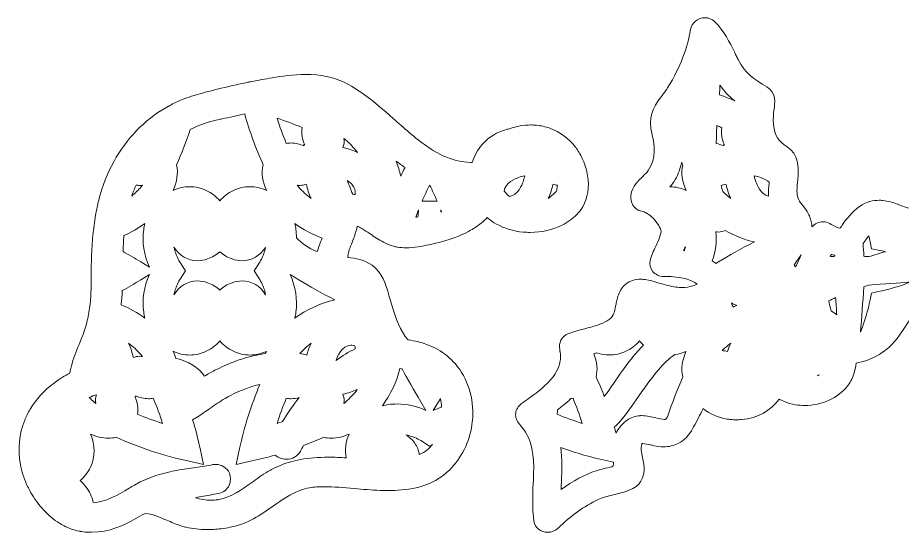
# Model space of a CAD drawing. Header units: inches. Extents: x -812 to 7891, y -3575 to 2748.
# Drawn here: x -712 to 137, y -2498 to -2004 of the extents above; entities that cross this region are included whole.
import ezdxf

# ---------------------------------------------------------------- set-up
doc = ezdxf.new("R2010")
doc.units = ezdxf.units.IN
doc.header["$MEASUREMENT"] = 0
doc.layers.add('Layer 1', color=7, linetype='Continuous')

# ---------------------------------------------------------------- blocks, each defined once
blk = doc.blocks.new('block 4')
at = {"layer": 'Layer 1', "lineweight": 0}
for points, knots in [([(273.92, -2211.89), (272.62, -2207.08), (268.7, -2203.55), (263.69, -2202.67), (263.04, -2202.55), (262.29, -2202.38), (261.51, -2202.2), (260.97, -2202.07), (260.43, -2201.94), (259.89, -2201.83), (257.18, -2201.24), (254.6, -2200.59), (252.22, -2199.88), (247.54, -2198.5), (242.9, -2196.88), (238.03, -2194.92), (235.42, -2193.87), (232.87, -2192.81), (230.45, -2191.76), (228.84, -2191.07), (227.23, -2190.37), (225.62, -2189.67), (221.73, -2187.97), (217.7, -2186.22), (213.64, -2184.54), (210.35, -2183.18), (206.86, -2181.83), (203.26, -2180.54), (203.26, -2180.54), (202.03, -2180.09), (202.03, -2180.09), (200.77, -2179.63), (199.46, -2179.15), (198.06, -2178.7), (193.44, -2177.21), (189.12, -2176.48), (184.86, -2176.48), (183.3, -2176.48), (181.73, -2176.58), (180.18, -2176.78), (173.6, -2177.62), (168.18, -2180.11), (162.93, -2182.52), (161.05, -2183.38), (159.1, -2184.28), (157.1, -2185.1), (155.16, -2185.89), (153.47, -2186.5), (151.78, -2187.01), (150.41, -2187.43), (149.05, -2187.64), (147.62, -2187.64), (147.15, -2187.64), (146.67, -2187.61), (146.18, -2187.57), (142.57, -2187.25), (138.64, -2185.77), (134.48, -2184.19), (133.6, -2183.86), (132.72, -2183.52), (131.83, -2183.2), (127.97, -2181.78), (123.34, -2180.25), (118.25, -2179.73), (117.05, -2179.6), (115.83, -2179.54), (114.65, -2179.54), (111.6, -2179.54), (108.57, -2179.96), (105.6, -2180.79), (105.23, -2180.87), (104.86, -2180.96), (104.48, -2181.08), (95.77, -2183.85), (89.58, -2190.37), (84.47, -2196.26), (82.71, -2198.28), (81.24, -2200.41), (79.92, -2202.41), (79.92, -2202.41), (79.16, -2203.57), (79.16, -2203.57), (78.68, -2204.29), (78.2, -2205.02), (77.72, -2205.73), (77.46, -2206.12), (77.25, -2206.35), (77.1, -2206.49), (75.24, -2206.38), (71.34, -2204.2), (68.73, -2202.74), (68.73, -2202.74), (67.22, -2201.89), (67.22, -2201.89), (65.29, -2200.83), (63.07, -2200.27), (60.8, -2200.27), (56.79, -2200.27), (52.83, -2202.04), (50.14, -2205.07), (50.01, -2201.56), (49.22, -2198.11), (47.78, -2194.75), (47.78, -2194.75), (47.66, -2194.43), (47.66, -2194.43), (47.45, -2193.92), (47.14, -2193.14), (46.68, -2192.27), (45.23, -2189.56), (43.47, -2187.27), (41.63, -2184.96), (40.46, -2183.49), (39.42, -2182.17), (38.62, -2180.91), (38.51, -2180.75), (38.4, -2180.58), (38.28, -2180.41), (35.24, -2175.27), (35.53, -2170.57), (36.35, -2162.12), (36.58, -2159.77), (36.81, -2157.34), (36.95, -2154.71), (36.95, -2154.55), (36.96, -2154.37), (36.96, -2154.11), (37.16, -2149.37), (37.77, -2134.92), (26.25, -2128.08), (18.03, -2123.23), (14.15, -2116.99), (13.27, -2107.21), (13.06, -2104.86), (13.01, -2102.27), (13.12, -2099.5), (13.2, -2097.67), (13.33, -2095.75), (13.53, -2093.77), (13.57, -2093.36), (13.69, -2092.63), (13.8, -2091.93), (14.57, -2087.29), (16.36, -2076.44), (6.9, -2070.74), (-5.79, -2063.08), (-13.95, -2057.54), (-20.32, -2045.15), (-20.96, -2043.91), (-21.57, -2042.68), (-22.18, -2041.45), (-22.79, -2040.21), (-23.39, -2038.97), (-23.99, -2037.73), (-28.91, -2027.62), (-33.99, -2017.15), (-43.25, -2007.99), (-45.72, -2005.55), (-49.02, -2004.21), (-52.53, -2004.21), (-59.32, -2004.21), (-65.27, -2009.12), (-66.4, -2015.71), (-67.85, -2024.5), (-70.26, -2033.19), (-73.76, -2042.27), (-77.43, -2051.78), (-82.12, -2061.19), (-88.1, -2071.06), (-88.19, -2071.21), (-88.41, -2071.59), (-88.41, -2071.59), (-89.51, -2073.39), (-91.02, -2075.41), (-92.6, -2077.48), (-92.6, -2077.48), (-93.08, -2078.11), (-93.08, -2078.11), (-99.02, -2085.9), (-107.17, -2096.58), (-104.37, -2110.26), (-100.63, -2128.48), (-99.05, -2138.57), (-107.07, -2151.11), (-108.3, -2153.04), (-110.16, -2154.73), (-112.3, -2156.69), (-116.48, -2160.51), (-122.21, -2165.73), (-123.64, -2174.63), (-124, -2176.81), (-123.79, -2178.96), (-123.04, -2180.97), (-121.89, -2185.56), (-118.15, -2189.09), (-113.03, -2190.13), (-111.77, -2190.38), (-110.36, -2190.93), (-108.85, -2191.75), (-107.13, -2192.68), (-105.43, -2193.89), (-103.79, -2195.36), (-101.62, -2197.29), (-99.62, -2199.61), (-97.99, -2202.06), (-96.52, -2204.27), (-95.44, -2206.43), (-94.86, -2208.32), (-93.97, -2211.24), (-97.55, -2218.87), (-99.48, -2222.96), (-99.48, -2222.96), (-99.82, -2223.69), (-99.82, -2223.69), (-101.95, -2228.23), (-104.16, -2232.93), (-105.22, -2237.51), (-106.04, -2241.06), (-105.2, -2244.76), (-102.9, -2247.65), (-100.39, -2250.82), (-96.26, -2252.78), (-92.15, -2252.78), (-92.15, -2252.78), (-91.98, -2252.78), (-91.98, -2252.78), (-91.44, -2252.77), (-90.89, -2252.77), (-90.33, -2252.77), (-83.21, -2252.77), (-76.9, -2253.46), (-71.58, -2254.83), (-69.1, -2255.48), (-66.77, -2256.31), (-64.67, -2257.3), (-62.96, -2258.1), (-61.46, -2259), (-60.15, -2259.99), (-61.44, -2260.66), (-62.79, -2261.23), (-64.23, -2261.72), (-67.37, -2262.77), (-70.72, -2263.28), (-74.45, -2263.28), (-76.39, -2263.28), (-78.47, -2263.14), (-80.64, -2262.86), (-85.41, -2262.23), (-90.71, -2260.99), (-97.82, -2258.81), (-99.16, -2258.4), (-100.49, -2257.98), (-101.84, -2257.55), (-106.47, -2256.07), (-110.53, -2255.35), (-114.25, -2255.35), (-114.85, -2255.35), (-115.45, -2255.37), (-116.05, -2255.41), (-121.6, -2255.77), (-126.29, -2257.77), (-130, -2261.36), (-131.33, -2262.65), (-132.5, -2264.18), (-133.57, -2266.03), (-135.74, -2269.78), (-136.81, -2273.91), (-137.5, -2277.1), (-137.8, -2278.51), (-138.07, -2279.93), (-138.33, -2281.34), (-138.83, -2283.96), (-139.34, -2286.68), (-139.93, -2288.11), (-141.77, -2292.56), (-145.91, -2295.8), (-153.35, -2298.62), (-157.17, -2300.07), (-161.39, -2301.23), (-165.01, -2302.17), (-165.01, -2302.17), (-167.8, -2302.89), (-167.8, -2302.89), (-171.93, -2303.96), (-176.21, -2305.06), (-180.16, -2306.38), (-181.67, -2306.88), (-182.97, -2307.35), (-184.13, -2307.82), (-190.06, -2310.2), (-193.45, -2316.64), (-192.02, -2322.8), (-191.94, -2323.12), (-191.88, -2323.59), (-191.8, -2324.13), (-191.75, -2324.46), (-191.7, -2324.79), (-191.65, -2325.12), (-190.56, -2331.96), (-191.75, -2338.27), (-195.29, -2344.42), (-196.57, -2346.66), (-198.18, -2348.9), (-200.19, -2351.28), (-203.47, -2355.15), (-207.65, -2359.11), (-212.97, -2363.37), (-215.28, -2365.22), (-217.8, -2367.13), (-220.88, -2369.37), (-223.3, -2371.13), (-225.73, -2372.85), (-228.1, -2374.53), (-228.1, -2374.53), (-228.93, -2375.12), (-228.93, -2375.12), (-231.91, -2377.24), (-233.84, -2380.5), (-234.23, -2384.08), (-234.62, -2387.76), (-233.37, -2391.49), (-230.77, -2394.33), (-230.47, -2394.66), (-230.19, -2394.99), (-229.91, -2395.32), (-229.91, -2395.32), (-229.54, -2395.75), (-229.54, -2395.75), (-227.73, -2397.86), (-226.11, -2400.07), (-224.74, -2402.31), (-216.59, -2415.66), (-216.54, -2430.44), (-217.31, -2448.37), (-217.31, -2448.37), (-217.46, -2451.76), (-217.46, -2451.76), (-217.98, -2463.37), (-218.52, -2475.37), (-216.7, -2487.71), (-215.76, -2494.02), (-210.36, -2498.42), (-203.55, -2498.42), (-199.88, -2498.42), (-196.37, -2497.06), (-193.91, -2494.68), (-181.19, -2482.33), (-168.88, -2473.54), (-155.17, -2467.01), (-150.77, -2464.92), (-145.79, -2463.72), (-140.53, -2462.45), (-135.69, -2461.29), (-130.69, -2460.09), (-125.66, -2458.09), (-124.59, -2457.67), (-123.27, -2457.15), (-121.91, -2456.49), (-112.54, -2451.95), (-109.75, -2441.17), (-111.12, -2433.11), (-111.5, -2430.83), (-111.96, -2428.78), (-112.4, -2426.79), (-113.68, -2421.04), (-114.3, -2417.85), (-113.12, -2413.84), (-113.04, -2413.57), (-112.96, -2413.38), (-112.9, -2413.24), (-112.73, -2413.21), (-112.47, -2413.19), (-112.12, -2413.19), (-110.06, -2413.19), (-107.24, -2413.89), (-104.76, -2414.51), (-103.69, -2414.77), (-102.67, -2415.02), (-101.73, -2415.23), (-98.3, -2415.96), (-95.18, -2416.32), (-92.17, -2416.32), (-87.09, -2416.32), (-82.42, -2415.25), (-78.29, -2413.13), (-72.5, -2410.17), (-67.84, -2405.31), (-64.04, -2398.28), (-64.04, -2398.28), (-63.49, -2397.26), (-63.49, -2397.26), (-61.94, -2394.4), (-60.35, -2391.44), (-58.73, -2388.35), (-57.35, -2385.72), (-55.85, -2382.78), (-54.37, -2379.64), (-48.03, -2384.83), (-40.15, -2388.27), (-31.13, -2389.69), (-30.09, -2389.85), (-28.98, -2389.98), (-27.63, -2390.11), (-25.93, -2390.26), (-24.2, -2390.34), (-22.47, -2390.34), (-20.8, -2390.34), (-19.11, -2390.27), (-17.43, -2390.12), (-2.03, -2388.8), (11.07, -2381.51), (18.7, -2370.49), (20.1, -2371.26), (21.63, -2371.99), (23.4, -2372.72), (26.9, -2374.18), (30.57, -2375.23), (34.32, -2375.85), (37.23, -2376.33), (40.23, -2376.57), (43.25, -2376.57), (59.77, -2376.57), (75.49, -2369.36), (84.35, -2357.75), (84.51, -2357.55), (84.68, -2357.34), (84.84, -2357.12), (87.5, -2353.49), (89.52, -2349.4), (90.85, -2344.97), (91.74, -2342.03), (92.32, -2338.98), (92.58, -2335.83), (96.11, -2335.35), (99.8, -2334.4), (103.6, -2332.99), (108.77, -2331.08), (113.88, -2328.4), (118.38, -2325.26), (118.38, -2325.26), (118.83, -2324.95), (118.83, -2324.95), (119.47, -2324.51), (120.1, -2324.07), (120.66, -2323.64), (129.64, -2316.69), (135.24, -2307.83), (140.19, -2300.01), (146.48, -2290.05), (150.8, -2287.33), (160.27, -2287.33), (162.18, -2287.33), (164.28, -2287.45), (166.66, -2287.7), (168.6, -2287.9), (171.36, -2288.59), (174.29, -2289.31), (179.6, -2290.62), (185.62, -2292.1), (191.7, -2292.1), (204.82, -2292.1), (211.31, -2285.04), (214.43, -2279.12), (216.19, -2275.81), (217.61, -2272.76), (218.99, -2269.82), (222.87, -2261.52), (225.68, -2255.52), (233.04, -2249.59), (233.52, -2249.21), (234.01, -2248.85), (234.5, -2248.49), (234.5, -2248.49), (235.22, -2247.96), (235.22, -2247.96), (237.3, -2246.41), (239.45, -2244.94), (241.62, -2243.57), (244.13, -2241.99), (246.66, -2240.48), (249.35, -2238.88), (253.18, -2236.6), (257.14, -2234.24), (261.02, -2231.65), (264.24, -2229.49), (266.87, -2227.54), (269.27, -2225.54), (269.42, -2225.43), (269.57, -2225.31), (269.69, -2225.2), (273.56, -2221.93), (275.22, -2216.71), (273.92, -2211.89)], [0, 0, 0, 0, 1, 1, 1, 2, 2, 2, 3, 3, 3, 4, 4, 4, 5, 5, 5, 6, 6, 6, 7, 7, 7, 8, 8, 8, 9, 9, 9, 10, 10, 10, 11, 11, 11, 12, 12, 12, 13, 13, 13, 14, 14, 14, 15, 15, 15, 16, 16, 16, 17, 17, 17, 18, 18, 18, 19, 19, 19, 20, 20, 20, 21, 21, 21, 22, 22, 22, 23, 23, 23, 24, 24, 24, 25, 25, 25, 26, 26, 26, 27, 27, 27, 28, 28, 28, 29, 29, 29, 30, 30, 30, 31, 31, 31, 32, 32, 32, 33, 33, 33, 34, 34, 34, 35, 35, 35, 36, 36, 36, 37, 37, 37, 38, 38, 38, 39, 39, 39, 40, 40, 40, 41, 41, 41, 42, 42, 42, 43, 43, 43, 44, 44, 44, 45, 45, 45, 46, 46, 46, 47, 47, 47, 48, 48, 48, 49, 49, 49, 50, 50, 50, 51, 51, 51, 52, 52, 52, 53, 53, 53, 54, 54, 54, 55, 55, 55, 56, 56, 56, 57, 57, 57, 58, 58, 58, 59, 59, 59, 60, 60, 60, 61, 61, 61, 62, 62, 62, 63, 63, 63, 64, 64, 64, 65, 65, 65, 66, 66, 66, 67, 67, 67, 68, 68, 68, 69, 69, 69, 70, 70, 70, 71, 71, 71, 72, 72, 72, 73, 73, 73, 74, 74, 74, 75, 75, 75, 76, 76, 76, 77, 77, 77, 78, 78, 78, 79, 79, 79, 80, 80, 80, 81, 81, 81, 82, 82, 82, 83, 83, 83, 84, 84, 84, 85, 85, 85, 86, 86, 86, 87, 87, 87, 88, 88, 88, 89, 89, 89, 90, 90, 90, 91, 91, 91, 92, 92, 92, 93, 93, 93, 94, 94, 94, 95, 95, 95, 96, 96, 96, 97, 97, 97, 98, 98, 98, 99, 99, 99, 100, 100, 100, 101, 101, 101, 102, 102, 102, 103, 103, 103, 104, 104, 104, 105, 105, 105, 106, 106, 106, 107, 107, 107, 108, 108, 108, 109, 109, 109, 110, 110, 110, 111, 111, 111, 112, 112, 112, 113, 113, 113, 114, 114, 114, 115, 115, 115, 116, 116, 116, 117, 117, 117, 118, 118, 118, 119, 119, 119, 120, 120, 120, 121, 121, 121, 122, 122, 122, 123, 123, 123, 124, 124, 124, 125, 125, 125, 126, 126, 126, 127, 127, 127, 128, 128, 128, 129, 129, 129, 130, 130, 130, 131, 131, 131, 132, 132, 132, 133, 133, 133, 134, 134, 134, 135, 135, 135, 136, 136, 136, 137, 137, 137, 138, 138, 138, 139, 139, 139, 140, 140, 140, 141, 141, 141, 142, 142, 142, 143, 143, 143, 144, 144, 144, 145, 145, 145, 146, 146, 146, 147, 147, 147, 148, 148, 148, 149, 149, 149, 150, 150, 150, 151, 151, 151, 152, 152, 152, 153, 153, 153, 154, 154, 154, 155, 155, 155, 156, 156, 156, 157, 157, 157, 158, 158, 158, 159, 159, 159, 160, 160, 160, 161, 161, 161, 162, 162, 162, 163, 163, 163, 164, 164, 164, 164]), ([(-38.6, -2078.19), (-38.39, -2075.23), (-38.22, -2072.15), (-38.16, -2068.99), (-34.41, -2074.57), (-29.82, -2079.79), (-23.79, -2084.02), (-28.67, -2081.98), (-33.61, -2080.03), (-38.6, -2078.19)], [0, 0, 0, 0, 1, 1, 1, 2, 2, 2, 3, 3, 3, 3]), ([(-33.93, -2126.39), (-33.93, -2126.39), (-34.9, -2126.37), (-34.9, -2126.37), (-34.9, -2126.37), (-34.89, -2127.38), (-34.89, -2127.38), (-36.99, -2126.33), (-39.27, -2125.55), (-41.65, -2125.08), (-41.66, -2119.7), (-41.48, -2114), (-41.12, -2107.77), (-39.52, -2108.4), (-37.93, -2109.05), (-36.35, -2109.7), (-37.29, -2115.31), (-36.49, -2121.22), (-33.93, -2126.39)], [0, 0, 0, 0, 1, 1, 1, 2, 2, 2, 3, 3, 3, 4, 4, 4, 5, 5, 5, 6, 6, 6, 6]), ([(-81.04, -2159.72), (-78.18, -2154.35), (-76.12, -2148.78), (-74.86, -2143.04), (-74.5, -2143.85), (-74.14, -2144.66), (-73.78, -2145.46), (-75.78, -2153.5), (-74.15, -2162.14), (-70.71, -2170.07), (-75.63, -2167.87), (-80.87, -2166.63), (-86.16, -2166.57), (-84.1, -2164.33), (-82.3, -2162.08), (-81.04, -2159.72)], [0, 0, 0, 0, 1, 1, 1, 2, 2, 2, 3, 3, 3, 4, 4, 4, 5, 5, 5, 5]), ([(8.38, -2175.63), (1, -2173.97), (-2.88, -2164.11), (-3.64, -2161.99), (-4.31, -2160.1), (-4.8, -2158.11), (-5.16, -2156.11), (-3.17, -2156.47), (-1.18, -2156.96), (0.71, -2157.63), (3.96, -2158.79), (6.91, -2160.41), (9.23, -2162.28), (9.19, -2162.54), (9.16, -2162.8), (9.13, -2163.07), (8.64, -2166.85), (8.1, -2171.12), (8.38, -2175.63)], [0, 0, 0, 0, 1, 1, 1, 2, 2, 2, 3, 3, 3, 4, 4, 4, 5, 5, 5, 6, 6, 6, 6]), ([(-32.38, -2163.98), (-31.37, -2168.62), (-29.91, -2173.31), (-27.79, -2177.85), (-30.4, -2175.86), (-32.93, -2173.65), (-35.38, -2171.24), (-36.01, -2169.27), (-36.58, -2167.27), (-37.1, -2165.24), (-35.45, -2165.1), (-33.85, -2164.67), (-32.38, -2163.98)], [0, 0, 0, 0, 1, 1, 1, 2, 2, 2, 3, 3, 3, 4, 4, 4, 4]), ([(-42.09, -2209.85), (-41.33, -2209.98), (-40.54, -2210.05), (-39.74, -2210.05), (-37.48, -2210.05), (-35.24, -2209.49), (-33.25, -2208.5), (-23.98, -2213.78), (-14.32, -2217.54), (-5, -2219.52), (-17.96, -2225.92), (-29.71, -2232.78), (-39.6, -2238.79), (-39.6, -2238.79), (-42.07, -2240.29), (-42.07, -2240.29), (-43.16, -2239.43), (-44.31, -2238.6), (-45.52, -2237.8), (-42.27, -2228.48), (-41.14, -2219.25), (-42.09, -2209.85)], [0, 0, 0, 0, 1, 1, 1, 2, 2, 2, 3, 3, 3, 4, 4, 4, 5, 5, 5, 6, 6, 6, 7, 7, 7, 7]), ([(99.23, -2221.21), (100.42, -2219.64), (101.54, -2218.05), (102.63, -2216.5), (103.34, -2215.5), (104.02, -2214.52), (104.71, -2213.58), (105.19, -2215.59), (105.63, -2217.57), (106.02, -2219.54), (106.02, -2219.54), (107.33, -2226.06), (107.33, -2226.06), (107.33, -2226.06), (113.86, -2227.37), (113.86, -2227.37), (116.16, -2227.83), (118.46, -2228.35), (120.78, -2228.92), (115.21, -2230.51), (109.94, -2232.09), (104.86, -2233.7), (103.77, -2233.63), (100.55, -2233.41), (100.04, -2233.38), (99.78, -2229.27), (99.5, -2225.18), (99.23, -2221.21)], [0, 0, 0, 0, 1, 1, 1, 2, 2, 2, 3, 3, 3, 4, 4, 4, 5, 5, 5, 6, 6, 6, 7, 7, 7, 8, 8, 8, 9, 9, 9, 9]), ([(215.56, -2230.49), (212.84, -2232.55), (210.41, -2234.59), (208.2, -2236.66), (198.56, -2230.87), (188.19, -2224.96), (177.2, -2219.51), (185.91, -2217.66), (194.93, -2214.24), (203.72, -2209.43), (205.08, -2210.13), (206.45, -2210.85), (207.79, -2211.55), (209.81, -2212.61), (211.86, -2213.69), (213.92, -2214.73), (213.81, -2219.98), (214.36, -2225.24), (215.56, -2230.49)], [0, 0, 0, 0, 1, 1, 1, 2, 2, 2, 3, 3, 3, 4, 4, 4, 5, 5, 5, 6, 6, 6, 6]), ([(-71.37, -2224.32), (-71.65, -2225.66), (-71.98, -2226.9), (-72.3, -2228), (-72.57, -2227.96), (-72.84, -2227.91), (-73.1, -2227.87), (-72.75, -2227.1), (-72.42, -2226.31), (-72.11, -2225.5), (-71.85, -2225.11), (-71.6, -2224.72), (-71.37, -2224.32)], [0, 0, 0, 0, 1, 1, 1, 2, 2, 2, 3, 3, 3, 4, 4, 4, 4]), ([(36, -2240.58), (35.48, -2241.54), (34.91, -2242.53), (34.29, -2243.52), (33.86, -2242.96), (33.42, -2242.41), (32.97, -2241.86), (34.32, -2239.76), (35.89, -2237.56), (37.51, -2235.29), (38.29, -2234.19), (39.09, -2233.07), (39.89, -2231.93), (38.72, -2234.95), (37.44, -2237.87), (36, -2240.58)], [0, 0, 0, 0, 1, 1, 1, 2, 2, 2, 3, 3, 3, 4, 4, 4, 5, 5, 5, 5]), ([(67.81, -2233.62), (68.05, -2232.91), (68.29, -2232.21), (68.52, -2231.51), (69.71, -2231.86), (70.92, -2232.18), (72.15, -2232.42), (72.13, -2232.73), (72.11, -2233.04), (72.09, -2233.34), (70.67, -2233.43), (69.25, -2233.52), (67.81, -2233.62)], [0, 0, 0, 0, 1, 1, 1, 2, 2, 2, 3, 3, 3, 4, 4, 4, 4]), ([(153.14, -2247.2), (156.33, -2246.41), (159.66, -2245.59), (163.17, -2244.74), (164.9, -2245.58), (166.65, -2246.45), (168.4, -2247.34), (163.15, -2250.02), (158.07, -2252.44), (153.14, -2254.6), (153.14, -2254.6), (153.14, -2247.2), (153.14, -2247.2)], [0, 0, 0, 0, 1, 1, 1, 2, 2, 2, 3, 3, 3, 4, 4, 4, 4]), ([(99.95, -2262.65), (101.3, -2262.2), (105.05, -2260.95), (105.05, -2260.95), (119.87, -2260), (132.78, -2259.05), (144.92, -2258.02), (134.2, -2262.24), (124.02, -2265.26), (113.86, -2267.3), (113.86, -2267.3), (107.33, -2268.61), (107.33, -2268.61), (107.33, -2268.61), (106.02, -2275.13), (106.02, -2275.13), (104, -2285.22), (100.95, -2295.4), (96.76, -2306.09), (97.95, -2292.19), (99, -2277.86), (99.95, -2262.65)], [0, 0, 0, 0, 1, 1, 1, 2, 2, 2, 3, 3, 3, 4, 4, 4, 5, 5, 5, 6, 6, 6, 7, 7, 7, 7]), ([(66.33, -2276.25), (68.37, -2275.15), (70.54, -2274.06), (72.86, -2272.98), (73.24, -2278.67), (73.63, -2284.22), (74.04, -2289.63), (72.34, -2288.18), (70.53, -2286.84), (68.62, -2285.63), (67.69, -2282.26), (66.95, -2279.2), (66.33, -2276.25)], [0, 0, 0, 0, 1, 1, 1, 2, 2, 2, 3, 3, 3, 4, 4, 4, 4]), ([(-21.85, -2280.52), (-23.06, -2281.03), (-24.24, -2281.56), (-25.37, -2282.09), (-26.03, -2280.93), (-26.59, -2279.61), (-27.03, -2278.19), (-25.42, -2279.19), (-23.69, -2279.98), (-21.85, -2280.52)], [0, 0, 0, 0, 1, 1, 1, 2, 2, 2, 3, 3, 3, 3]), ([(-159.17, -2326.93), (-159.07, -2326.9), (-158.96, -2326.88), (-158.86, -2326.85), (-158.02, -2326.64), (-157.14, -2326.43), (-156.24, -2326.19), (-152.3, -2327.49), (-148.29, -2328.14), (-144.26, -2328.14), (-138.81, -2328.14), (-133.48, -2326.94), (-128.42, -2324.56), (-123.47, -2322.23), (-119.04, -2318.83), (-115.43, -2314.69), (-114.2, -2316.09), (-112.88, -2317.4), (-111.48, -2318.62), (-115.33, -2322.37), (-119.15, -2326.62), (-123.2, -2331.67), (-129.06, -2338.97), (-134.36, -2346.74), (-139.48, -2354.24), (-142.75, -2359.03), (-145.92, -2363.67), (-149.16, -2368.12), (-151.6, -2361.75), (-154.22, -2355.43), (-157.03, -2349.19), (-155.38, -2342.51), (-156.12, -2334.91), (-159.17, -2326.93)], [0, 0, 0, 0, 1, 1, 1, 2, 2, 2, 3, 3, 3, 4, 4, 4, 5, 5, 5, 6, 6, 6, 7, 7, 7, 8, 8, 8, 9, 9, 9, 10, 10, 10, 11, 11, 11, 11]), ([(-30.89, -2324.91), (-32.52, -2324.33), (-34.21, -2323.98), (-35.93, -2323.87), (-33.35, -2321.31), (-30.63, -2318.94), (-27.78, -2316.8), (-29.06, -2319.52), (-30.08, -2322.24), (-30.89, -2324.91)], [0, 0, 0, 0, 1, 1, 1, 2, 2, 2, 3, 3, 3, 3]), ([(-88.06, -2386.53), (-88.23, -2386.85), (-88.4, -2387.17), (-88.56, -2387.48), (-89.83, -2389.98), (-90.46, -2389.98), (-91.72, -2389.98), (-93.78, -2389.98), (-96.66, -2389.27), (-99.7, -2388.51), (-103.71, -2387.51), (-108.25, -2386.38), (-113.02, -2386.38), (-114.29, -2386.38), (-115.55, -2386.46), (-116.75, -2386.62), (-121.18, -2387.22), (-125.14, -2388.94), (-128.52, -2391.7), (-132.48, -2394.92), (-135.67, -2398.9), (-137.87, -2403.19), (-138.41, -2401.13), (-138.97, -2399.08), (-139.56, -2397.03), (-138, -2396.21), (-136.62, -2395.11), (-135.48, -2393.75), (-128.5, -2385.43), (-122.32, -2376.57), (-116.34, -2368), (-113.41, -2363.8), (-110.37, -2359.45), (-107.33, -2355.29), (-101.39, -2347.17), (-96.5, -2341.25), (-91.46, -2336.09), (-88.32, -2332.86), (-84.99, -2330.11), (-81.34, -2327.72), (-77.73, -2327.22), (-74.18, -2326.2), (-70.76, -2324.7), (-74.16, -2332.6), (-75.77, -2341.21), (-73.78, -2349.2), (-79.21, -2361.29), (-84.01, -2373.82), (-88.06, -2386.53)], [0, 0, 0, 0, 1, 1, 1, 2, 2, 2, 3, 3, 3, 4, 4, 4, 5, 5, 5, 6, 6, 6, 7, 7, 7, 8, 8, 8, 9, 9, 9, 10, 10, 10, 11, 11, 11, 12, 12, 12, 13, 13, 13, 14, 14, 14, 15, 15, 15, 16, 16, 16, 16]), ([(57.37, -2347.23), (56.8, -2347.54), (56.21, -2347.81), (55.62, -2348.06), (55.67, -2347.89), (55.73, -2347.72), (55.79, -2347.55), (56.32, -2347.47), (56.85, -2347.36), (57.37, -2347.23)], [0, 0, 0, 0, 1, 1, 1, 2, 2, 2, 3, 3, 3, 3]), ([(-194.11, -2380.78), (-193.01, -2379.9), (-191.89, -2379.03), (-190.79, -2378.17), (-186.26, -2374.63), (-183.6, -2372.53), (-181.83, -2370.58), (-181.65, -2370.38), (-181.47, -2370.18), (-181.29, -2369.98), (-180.6, -2369.92), (-179.91, -2369.83), (-179.23, -2369.72), (-175.94, -2377.63), (-172.97, -2385.7), (-170.33, -2393.87), (-178.5, -2391.23), (-186.57, -2388.25), (-194.48, -2384.96), (-194.25, -2383.59), (-194.13, -2382.19), (-194.11, -2380.78)], [0, 0, 0, 0, 1, 1, 1, 2, 2, 2, 3, 3, 3, 4, 4, 4, 5, 5, 5, 6, 6, 6, 7, 7, 7, 7]), ([(-146.2, -2429.89), (-146.2, -2429.89), (-140.42, -2431.14), (-140.42, -2431.14), (-140.38, -2432.61), (-140.45, -2433.87), (-140.74, -2434.56), (-140.88, -2434.9), (-142.28, -2435.81), (-145.72, -2436.43), (-149.33, -2437.09), (-152.97, -2438.02), (-156.85, -2439.29), (-168.01, -2442.92), (-179.19, -2448.88), (-190.7, -2457.34), (-190.62, -2455.15), (-190.51, -2452.96), (-190.41, -2450.79), (-190.41, -2450.79), (-190.34, -2449.27), (-190.34, -2449.27), (-189.88, -2439.56), (-189.35, -2428.37), (-191.06, -2416.9), (-176.35, -2422.26), (-161.33, -2426.61), (-146.2, -2429.89)], [0, 0, 0, 0, 1, 1, 1, 2, 2, 2, 3, 3, 3, 4, 4, 4, 5, 5, 5, 6, 6, 6, 7, 7, 7, 8, 8, 8, 9, 9, 9, 9])]:
    blk.add_open_spline(points, degree=3, knots=knots, dxfattribs=at)
blk = doc.blocks.new('block 5')
at = {"layer": 'Layer 1', "lineweight": 0}
for points, knots in [([(-165.16, -2155.98), (-165.98, -2150.88), (-167.51, -2145.77), (-169.73, -2140.79), (-171.47, -2136.86), (-173.56, -2133.18), (-175.94, -2129.86), (-176.21, -2129.48), (-176.5, -2129.12), (-176.78, -2128.77), (-176.78, -2128.77), (-176.95, -2128.56), (-176.95, -2128.56), (-183.4, -2120.07), (-191.93, -2113.77), (-201.61, -2110.33), (-205.72, -2108.87), (-210.02, -2107.92), (-214.41, -2107.5), (-216.14, -2107.33), (-217.91, -2107.25), (-219.66, -2107.25), (-226.58, -2107.25), (-233.46, -2108.51), (-240.11, -2111), (-240.96, -2111.07), (-241.79, -2111.21), (-242.59, -2111.42), (-251.97, -2113.76), (-260.23, -2118.8), (-266.46, -2126.01), (-270.68, -2130.88), (-273.91, -2136.75), (-275.93, -2143.18), (-276.11, -2143.19), (-276.29, -2143.19), (-276.47, -2143.19), (-276.9, -2143.19), (-277.33, -2143.18), (-277.76, -2143.17), (-285.59, -2143), (-293.25, -2141.29), (-301.2, -2137.94), (-306.55, -2135.69), (-311.9, -2132.77), (-317.55, -2129.01), (-328.75, -2121.55), (-339.71, -2111.78), (-350.3, -2102.34), (-350.3, -2102.34), (-351.91, -2100.9), (-351.91, -2100.9), (-361, -2092.8), (-369.94, -2084.97), (-379.34, -2078.18), (-386.27, -2073.19), (-392.7, -2069.29), (-399, -2066.27), (-409.56, -2061.21), (-421.63, -2058.75), (-435.9, -2058.75), (-447.59, -2058.75), (-459.2, -2060.45), (-468.01, -2061.93), (-474.55, -2063.03), (-481.27, -2064.25), (-487.98, -2065.57), (-488.61, -2065.69), (-489.25, -2065.83), (-489.89, -2065.97), (-490.35, -2066.07), (-490.81, -2066.17), (-491.27, -2066.26), (-501.13, -2068.24), (-511.06, -2070.48), (-520.76, -2072.91), (-530.52, -2075.36), (-538.39, -2077.52), (-545.52, -2079.7), (-548.52, -2080.62), (-551.59, -2081.73), (-555.17, -2083.18), (-558.91, -2084.7), (-562.7, -2086.48), (-566.44, -2088.49), (-587.09, -2099.53), (-604.81, -2116.75), (-617.7, -2138.28), (-624.37, -2149.44), (-629.53, -2161.29), (-633.03, -2173.52), (-634.14, -2177.41), (-635.14, -2181.49), (-636.18, -2186.35), (-637, -2190.22), (-637.72, -2194.2), (-638.38, -2198.5), (-638.92, -2202.06), (-639.35, -2205.31), (-639.7, -2208.42), (-640.42, -2214.95), (-640.96, -2221.86), (-641.28, -2228.96), (-641.44, -2232.36), (-641.56, -2235.69), (-641.64, -2238.85), (-641.78, -2244.65), (-641.82, -2250.34), (-641.85, -2255.63), (-641.85, -2255.63), (-641.87, -2259.43), (-641.87, -2260.49), (-641.88, -2261.93), (-641.91, -2263.35), (-641.95, -2264.78), (-641.95, -2264.78), (-641.96, -2265.33), (-641.96, -2265.33), (-642.12, -2271.62), (-642.57, -2277.42), (-643.33, -2283.07), (-643.7, -2285.82), (-644.16, -2288.56), (-644.7, -2291.21), (-645.23, -2293.84), (-645.79, -2296.24), (-646.41, -2298.53), (-647.15, -2301.27), (-647.92, -2303.76), (-648.74, -2306.12), (-649.48, -2308.22), (-650.2, -2310.13), (-650.96, -2311.96), (-651.44, -2313.12), (-651.92, -2314.27), (-652.4, -2315.41), (-655.32, -2322.39), (-658.08, -2328.98), (-660.18, -2336.28), (-661.09, -2339.45), (-661.81, -2342.53), (-662.35, -2345.66), (-664.75, -2346.88), (-667.11, -2348.19), (-669.4, -2349.58), (-671.98, -2351.14), (-674.61, -2352.93), (-677.45, -2355.05), (-687, -2362.18), (-694.71, -2370.63), (-700.37, -2380.16), (-702.47, -2383.68), (-704.25, -2387.26), (-705.66, -2390.81), (-710.98, -2404.11), (-712.37, -2418.4), (-709.8, -2433.28), (-708.7, -2439.63), (-706.57, -2446.27), (-703.45, -2453), (-702.6, -2454.82), (-701.7, -2456.63), (-700.74, -2458.38), (-699.28, -2461.07), (-697.62, -2463.78), (-695.82, -2466.43), (-691.69, -2472.49), (-687.05, -2477.85), (-682.02, -2482.35), (-679.68, -2484.45), (-677.08, -2486.48), (-674.28, -2488.37), (-670.81, -2490.73), (-667.19, -2492.7), (-663.52, -2494.23), (-659.98, -2495.71), (-656.31, -2496.8), (-652.61, -2497.45), (-652.42, -2497.49), (-652.22, -2497.53), (-652.02, -2497.57), (-651.37, -2497.7), (-650.56, -2497.86), (-649.6, -2497.97), (-646.92, -2498.27), (-644.23, -2498.42), (-641.61, -2498.42), (-624.21, -2498.42), (-610.29, -2491.69), (-599, -2485.12), (-595.96, -2483.37), (-592.93, -2481.75), (-589.79, -2480.21), (-583.25, -2480.77), (-576.46, -2483.7), (-569.3, -2486.78), (-567.14, -2487.71), (-564.9, -2488.68), (-562.64, -2489.59), (-558.32, -2491.33), (-554.74, -2492.54), (-551.38, -2493.38), (-551.16, -2493.44), (-550.93, -2493.49), (-550.68, -2493.54), (-544.47, -2495.04), (-537.73, -2495.8), (-530.65, -2495.8), (-526.32, -2495.8), (-521.77, -2495.52), (-517.13, -2494.96), (-514.07, -2494.59), (-511.11, -2494.14), (-508.37, -2493.62), (-491.74, -2490.54), (-479.08, -2481.66), (-466.84, -2473.08), (-458.35, -2467.12), (-450.33, -2461.49), (-441.46, -2458.16), (-438.22, -2456.94), (-435.16, -2456.11), (-432.1, -2455.63), (-427.99, -2454.97), (-423.35, -2454.65), (-417.89, -2454.65), (-409.01, -2454.65), (-399.44, -2455.49), (-389.3, -2456.38), (-381.18, -2457.09), (-372.78, -2457.82), (-364.46, -2458.13), (-361.62, -2458.23), (-359.05, -2458.28), (-356.6, -2458.28), (-355.5, -2458.28), (-354.39, -2458.27), (-353.29, -2458.25), (-337.65, -2457.93), (-314.86, -2455.51), (-297.6, -2438.35), (-286.22, -2427.03), (-278.63, -2411.72), (-276.25, -2395.25), (-275.77, -2391.96), (-275.5, -2388.65), (-275.43, -2385.42), (-275.05, -2365.96), (-281.99, -2347.31), (-294.45, -2334.24), (-296.94, -2331.63), (-299.64, -2329.24), (-302.48, -2327.12), (-307.95, -2323.06), (-314.02, -2319.88), (-320.55, -2317.67), (-322.71, -2316.94), (-324.98, -2316.28), (-327.68, -2315.59), (-330.95, -2314.76), (-334.26, -2314.11), (-337.55, -2313.65), (-345.39, -2304.97), (-349.27, -2293.37), (-353.46, -2279.25), (-353.46, -2279.25), (-353.75, -2278.29), (-353.75, -2278.29), (-354.38, -2276.17), (-355, -2274.05), (-355.64, -2271.95), (-355.89, -2271.14), (-356.14, -2270.28), (-356.39, -2269.41), (-356.39, -2269.41), (-356.45, -2269.22), (-356.45, -2269.22), (-358.99, -2260.59), (-362.48, -2248.76), (-372.09, -2241.98), (-379.69, -2236.62), (-387.9, -2235.14), (-395.55, -2234.4), (-395.51, -2233.43), (-395.38, -2232.38), (-395.14, -2231.26), (-394.43, -2227.86), (-392.96, -2224.1), (-391.4, -2220.12), (-390.66, -2218.22), (-389.89, -2216.25), (-389.17, -2214.24), (-387.84, -2210.52), (-386.95, -2207.36), (-386.39, -2204.35), (-385.05, -2205.01), (-383.62, -2205.79), (-382.08, -2206.71), (-379.5, -2208.24), (-376.85, -2209.98), (-374.59, -2211.48), (-374.59, -2211.48), (-374.08, -2211.81), (-374.08, -2211.81), (-369.93, -2214.57), (-365.63, -2217.42), (-361.3, -2219.73), (-357.74, -2221.63), (-354.57, -2222.95), (-351.59, -2223.78), (-350.23, -2224.16), (-348.97, -2224.37), (-347.95, -2224.53), (-347.95, -2224.53), (-347.62, -2224.59), (-347.62, -2224.59), (-345.11, -2225.01), (-342.39, -2225.22), (-339.53, -2225.22), (-331.78, -2225.22), (-323.93, -2223.72), (-317.27, -2222.25), (-315.5, -2221.86), (-313.8, -2221.47), (-312.18, -2221.11), (-312.18, -2221.11), (-311.12, -2220.87), (-311.12, -2220.87), (-302.24, -2218.88), (-293.94, -2216.18), (-286.47, -2212.85), (-283.37, -2211.47), (-280.36, -2209.94), (-277.51, -2208.31), (-273.88, -2206.22), (-270.51, -2203.93), (-267.5, -2201.51), (-265.41, -2199.83), (-263.44, -2198.04), (-261.63, -2196.17), (-261.32, -2196.45), (-261, -2196.71), (-260.69, -2196.98), (-258.38, -2198.91), (-255.75, -2200.7), (-252.65, -2202.43), (-245.19, -2206.6), (-236.32, -2209.26), (-226.99, -2210.11), (-224.77, -2210.31), (-222.51, -2210.41), (-220.27, -2210.41), (-209.25, -2210.41), (-198.66, -2208), (-189.64, -2203.44), (-184.22, -2200.69), (-179.48, -2197.24), (-175.55, -2193.17), (-173.38, -2190.91), (-171.48, -2188.4), (-169.92, -2185.7), (-165.04, -2177.26), (-163.39, -2166.98), (-165.16, -2155.98)], [0, 0, 0, 0, 1, 1, 1, 2, 2, 2, 3, 3, 3, 4, 4, 4, 5, 5, 5, 6, 6, 6, 7, 7, 7, 8, 8, 8, 9, 9, 9, 10, 10, 10, 11, 11, 11, 12, 12, 12, 13, 13, 13, 14, 14, 14, 15, 15, 15, 16, 16, 16, 17, 17, 17, 18, 18, 18, 19, 19, 19, 20, 20, 20, 21, 21, 21, 22, 22, 22, 23, 23, 23, 24, 24, 24, 25, 25, 25, 26, 26, 26, 27, 27, 27, 28, 28, 28, 29, 29, 29, 30, 30, 30, 31, 31, 31, 32, 32, 32, 33, 33, 33, 34, 34, 34, 35, 35, 35, 36, 36, 36, 37, 37, 37, 38, 38, 38, 39, 39, 39, 40, 40, 40, 41, 41, 41, 42, 42, 42, 43, 43, 43, 44, 44, 44, 45, 45, 45, 46, 46, 46, 47, 47, 47, 48, 48, 48, 49, 49, 49, 50, 50, 50, 51, 51, 51, 52, 52, 52, 53, 53, 53, 54, 54, 54, 55, 55, 55, 56, 56, 56, 57, 57, 57, 58, 58, 58, 59, 59, 59, 60, 60, 60, 61, 61, 61, 62, 62, 62, 63, 63, 63, 64, 64, 64, 65, 65, 65, 66, 66, 66, 67, 67, 67, 68, 68, 68, 69, 69, 69, 70, 70, 70, 71, 71, 71, 72, 72, 72, 73, 73, 73, 74, 74, 74, 75, 75, 75, 76, 76, 76, 77, 77, 77, 78, 78, 78, 79, 79, 79, 80, 80, 80, 81, 81, 81, 82, 82, 82, 83, 83, 83, 84, 84, 84, 85, 85, 85, 86, 86, 86, 87, 87, 87, 88, 88, 88, 89, 89, 89, 90, 90, 90, 91, 91, 91, 92, 92, 92, 93, 93, 93, 94, 94, 94, 95, 95, 95, 96, 96, 96, 97, 97, 97, 98, 98, 98, 99, 99, 99, 100, 100, 100, 101, 101, 101, 102, 102, 102, 103, 103, 103, 104, 104, 104, 105, 105, 105, 106, 106, 106, 107, 107, 107, 108, 108, 108, 109, 109, 109, 110, 110, 110, 111, 111, 111, 112, 112, 112, 113, 113, 113, 114, 114, 114, 115, 115, 115, 116, 116, 116, 117, 117, 117, 118, 118, 118, 119, 119, 119, 120, 120, 120, 121, 121, 121, 121]), ([(-559.95, -2145.46), (-554.98, -2134.43), (-550.55, -2123.01), (-546.74, -2111.43), (-537.86, -2107.1), (-528.37, -2103.9), (-518.46, -2101.88), (-518.02, -2101.8), (-517.58, -2101.7), (-517.14, -2101.61), (-517.14, -2101.61), (-516.29, -2101.43), (-516.29, -2101.43), (-508.97, -2099.9), (-501.6, -2098.21), (-494.46, -2096.58), (-489.8, -2113.2), (-483.85, -2129.58), (-476.71, -2145.46), (-478.71, -2153.48), (-477.08, -2162.1), (-473.66, -2170.02), (-478.69, -2167.78), (-484.05, -2166.52), (-489.45, -2166.52), (-494.91, -2166.52), (-500.25, -2167.73), (-505.31, -2170.11), (-510.32, -2172.47), (-514.74, -2175.89), (-518.33, -2180.01), (-521.92, -2175.89), (-526.34, -2172.47), (-531.35, -2170.11), (-536.41, -2167.73), (-541.74, -2166.52), (-547.2, -2166.52), (-552.61, -2166.52), (-557.97, -2167.78), (-562.99, -2170.02), (-559.57, -2162.1), (-557.95, -2153.48), (-559.95, -2145.46)], [0, 0, 0, 0, 1, 1, 1, 2, 2, 2, 3, 3, 3, 4, 4, 4, 5, 5, 5, 6, 6, 6, 7, 7, 7, 8, 8, 8, 9, 9, 9, 10, 10, 10, 11, 11, 11, 12, 12, 12, 13, 13, 13, 14, 14, 14, 14]), ([(-436.85, -2126.38), (-436.85, -2126.38), (-437.83, -2126.37), (-437.83, -2126.37), (-437.83, -2126.37), (-437.81, -2127.37), (-437.81, -2127.37), (-441.45, -2125.56), (-445.62, -2124.55), (-449.94, -2124.55), (-451.49, -2124.55), (-453.01, -2124.68), (-454.5, -2124.93), (-457.79, -2117.02), (-460.76, -2108.96), (-463.4, -2100.8), (-455.24, -2103.44), (-447.18, -2106.41), (-439.27, -2109.69), (-440.22, -2115.3), (-439.42, -2121.22), (-436.85, -2126.38)], [0, 0, 0, 0, 1, 1, 1, 2, 2, 2, 3, 3, 3, 4, 4, 4, 5, 5, 5, 6, 6, 6, 7, 7, 7, 7]), ([(-399.19, -2120.1), (-398.66, -2120.51), (-398.14, -2120.94), (-397.62, -2121.39), (-393.32, -2125.15), (-389.53, -2129.21), (-386.28, -2133.52), (-390.84, -2131.38), (-395.56, -2129.91), (-400.23, -2128.89), (-398.97, -2126.21), (-398.58, -2123.15), (-399.19, -2120.1)], [0, 0, 0, 0, 1, 1, 1, 2, 2, 2, 3, 3, 3, 4, 4, 4, 4]), ([(-344.67, -2156.25), (-345.69, -2151.44), (-347.16, -2146.67), (-348.99, -2142.02), (-346.19, -2144.08), (-343.35, -2146.1), (-340.47, -2148.04), (-341.93, -2150.82), (-343.33, -2153.55), (-344.67, -2156.25)], [0, 0, 0, 0, 1, 1, 1, 2, 2, 2, 3, 3, 3, 3]), ([(-231.52, -2157.64), (-229.63, -2156.96), (-227.64, -2156.47), (-225.64, -2156.11), (-226, -2158.11), (-226.49, -2160.1), (-227.17, -2161.99), (-227.96, -2164.21), (-232.19, -2174.94), (-240.27, -2175.81), (-242.19, -2174.34), (-243.88, -2172.62), (-245.32, -2170.65), (-244.41, -2162.85), (-234.69, -2158.76), (-231.52, -2157.64)], [0, 0, 0, 0, 1, 1, 1, 2, 2, 2, 3, 3, 3, 4, 4, 4, 5, 5, 5, 5]), ([(-602.93, -2175.5), (-601.65, -2171.89), (-600.22, -2168.36), (-598.63, -2164.92), (-597.59, -2165.17), (-596.52, -2165.29), (-595.42, -2165.29), (-594.45, -2165.29), (-593.49, -2165.19), (-592.55, -2165), (-592.97, -2165.54), (-593.4, -2166.06), (-593.85, -2166.58), (-596.71, -2169.85), (-599.74, -2172.83), (-602.93, -2175.5)], [0, 0, 0, 0, 1, 1, 1, 2, 2, 2, 3, 3, 3, 4, 4, 4, 5, 5, 5, 5]), ([(-441.23, -2165.29), (-439.15, -2165.29), (-437.13, -2164.83), (-435.31, -2163.98), (-434.29, -2168.65), (-432.82, -2173.36), (-430.68, -2177.92), (-434.99, -2174.67), (-439.05, -2170.88), (-442.81, -2166.58), (-443.26, -2166.06), (-443.69, -2165.53), (-444.1, -2165), (-443.16, -2165.19), (-442.2, -2165.29), (-441.23, -2165.29)], [0, 0, 0, 0, 1, 1, 1, 2, 2, 2, 3, 3, 3, 4, 4, 4, 5, 5, 5, 5]), ([(-388.37, -2172.73), (-388.41, -2173.17), (-388.46, -2173.61), (-388.51, -2174.05), (-389.26, -2173.92), (-390, -2173.82), (-390.74, -2173.73), (-391.64, -2171.33), (-392.58, -2168.98), (-393.51, -2166.67), (-394.33, -2164.63), (-395.13, -2162.64), (-395.87, -2160.69), (-391.91, -2163.19), (-387.91, -2167.12), (-388.37, -2172.73)], [0, 0, 0, 0, 1, 1, 1, 2, 2, 2, 3, 3, 3, 4, 4, 4, 5, 5, 5, 5]), ([(-309.64, -2180.26), (-309.64, -2180.26), (-324.09, -2180.26), (-324.09, -2180.26), (-321.93, -2175.33), (-319.53, -2170.26), (-316.85, -2165.01), (-314.2, -2170.23), (-311.8, -2175.3), (-309.64, -2180.26)], [0, 0, 0, 0, 1, 1, 1, 2, 2, 2, 3, 3, 3, 3]), ([(-198.42, -2163.98), (-197.12, -2164.59), (-195.73, -2165), (-194.27, -2165.18), (-194.35, -2166.66), (-194.56, -2168.13), (-194.88, -2169.59), (-195, -2170.13), (-195.16, -2170.66), (-195.38, -2171.2), (-197.86, -2173.65), (-200.42, -2175.88), (-203.02, -2177.86), (-200.9, -2173.31), (-199.43, -2168.62), (-198.42, -2163.98)], [0, 0, 0, 0, 1, 1, 1, 2, 2, 2, 3, 3, 3, 4, 4, 4, 5, 5, 5, 5]), ([(-330.2, -2195.75), (-329.37, -2193.39), (-328.49, -2191.01), (-327.55, -2188.6), (-327.74, -2190.91), (-327.92, -2193.21), (-328.1, -2195.49), (-328.82, -2195.59), (-329.52, -2195.67), (-330.2, -2195.75)], [0, 0, 0, 0, 1, 1, 1, 2, 2, 2, 3, 3, 3, 3]), ([(-306.02, -2190.59), (-306.07, -2189.93), (-306.13, -2189.28), (-306.18, -2188.62), (-305.95, -2189.22), (-305.72, -2189.82), (-305.49, -2190.41), (-305.67, -2190.47), (-305.84, -2190.53), (-306.02, -2190.59)], [0, 0, 0, 0, 1, 1, 1, 2, 2, 2, 3, 3, 3, 3]), ([(-594.13, -2238.79), (-600.07, -2235.18), (-605.71, -2231.88), (-611.21, -2228.8), (-611.09, -2223.96), (-610.88, -2218.79), (-610.48, -2213.53), (-603.41, -2210.4), (-596.49, -2206.4), (-590.21, -2201.88), (-590.73, -2203.78), (-591.13, -2205.71), (-591.39, -2207.67), (-593.02, -2219.84), (-591.2, -2231.75), (-585.84, -2243.83), (-585.84, -2243.83), (-594.13, -2238.79), (-594.13, -2238.79)], [0, 0, 0, 0, 1, 1, 1, 2, 2, 2, 3, 3, 3, 4, 4, 4, 5, 5, 5, 6, 6, 6, 6]), ([(-425.36, -2228.75), (-433.11, -2225.66), (-439.59, -2221.24), (-444.71, -2215.57), (-444.73, -2212.92), (-444.92, -2210.28), (-445.27, -2207.67), (-445.53, -2205.71), (-445.92, -2203.79), (-446.44, -2201.9), (-438.32, -2207.74), (-429.15, -2212.65), (-419.96, -2216.03), (-421.61, -2219.69), (-423.38, -2223.69), (-424.4, -2228.22), (-424.72, -2228.4), (-425.04, -2228.58), (-425.36, -2228.75)], [0, 0, 0, 0, 1, 1, 1, 2, 2, 2, 3, 3, 3, 4, 4, 4, 5, 5, 5, 6, 6, 6, 6]), ([(-554.92, -2241.87), (-557.53, -2237.87), (-559.41, -2234.12), (-560.68, -2230.4), (-561.2, -2228.88), (-561.82, -2226.81), (-562.34, -2224.44), (-557.49, -2232.54), (-549.01, -2237.65), (-539.65, -2237.65), (-536.48, -2237.65), (-533.27, -2237.07), (-530.11, -2235.93), (-525.54, -2234.29), (-521.58, -2231.9), (-518.33, -2228.93), (-515.08, -2231.9), (-511.11, -2234.29), (-506.55, -2235.93), (-503.39, -2237.07), (-500.18, -2237.65), (-497, -2237.65), (-487.82, -2237.65), (-479.49, -2232.73), (-474.59, -2224.89), (-474.55, -2224.96), (-474.51, -2225.02), (-474.46, -2225.09), (-474.87, -2226.85), (-475.37, -2228.62), (-475.98, -2230.4), (-477.24, -2234.12), (-479.13, -2237.87), (-481.74, -2241.87), (-481.74, -2241.87), (-485.3, -2247.33), (-485.3, -2247.33), (-485.3, -2247.33), (-481.74, -2252.8), (-481.74, -2252.8), (-479.13, -2256.8), (-477.24, -2260.55), (-475.98, -2264.27), (-475.46, -2265.79), (-474.83, -2267.86), (-474.32, -2270.23), (-479.17, -2262.13), (-487.65, -2257.02), (-497, -2257.02), (-500.18, -2257.02), (-503.39, -2257.59), (-506.55, -2258.74), (-511.11, -2260.38), (-515.08, -2262.77), (-518.33, -2265.74), (-521.58, -2262.77), (-525.54, -2260.38), (-530.11, -2258.74), (-533.27, -2257.59), (-536.48, -2257.02), (-539.65, -2257.02), (-549.01, -2257.02), (-557.49, -2262.13), (-562.34, -2270.23), (-561.82, -2267.86), (-561.2, -2265.79), (-560.68, -2264.27), (-559.41, -2260.55), (-557.53, -2256.8), (-554.92, -2252.8), (-554.92, -2252.8), (-551.36, -2247.33), (-551.36, -2247.33), (-551.36, -2247.33), (-554.92, -2241.87), (-554.92, -2241.87)], [0, 0, 0, 0, 1, 1, 1, 2, 2, 2, 3, 3, 3, 4, 4, 4, 5, 5, 5, 6, 6, 6, 7, 7, 7, 8, 8, 8, 9, 9, 9, 10, 10, 10, 11, 11, 11, 12, 12, 12, 13, 13, 13, 14, 14, 14, 15, 15, 15, 16, 16, 16, 17, 17, 17, 18, 18, 18, 19, 19, 19, 20, 20, 20, 21, 21, 21, 22, 22, 22, 23, 23, 23, 24, 24, 24, 25, 25, 25, 25]), ([(-591.39, -2287), (-591.13, -2288.93), (-590.74, -2290.83), (-590.24, -2292.7), (-597.25, -2287.65), (-605.05, -2283.29), (-613.05, -2280.02), (-613.03, -2279.79), (-613, -2279.57), (-612.98, -2279.34), (-612.56, -2275.34), (-612.26, -2271.18), (-612.03, -2266.32), (-606.24, -2263.1), (-600.34, -2259.65), (-594.13, -2255.88), (-594.13, -2255.88), (-585.84, -2250.84), (-585.84, -2250.84), (-591.2, -2262.92), (-593.02, -2274.82), (-591.39, -2287)], [0, 0, 0, 0, 1, 1, 1, 2, 2, 2, 3, 3, 3, 4, 4, 4, 5, 5, 5, 6, 6, 6, 7, 7, 7, 7]), ([(-446.46, -2292.83), (-445.93, -2290.92), (-445.53, -2288.97), (-445.27, -2287), (-443.64, -2274.82), (-445.45, -2262.92), (-450.82, -2250.84), (-450.82, -2250.84), (-442.52, -2255.88), (-442.52, -2255.88), (-432.65, -2261.88), (-420.89, -2268.75), (-407.93, -2275.15), (-421.72, -2278.1), (-435.32, -2284.82), (-446.46, -2292.83)], [0, 0, 0, 0, 1, 1, 1, 2, 2, 2, 3, 3, 3, 4, 4, 4, 5, 5, 5, 5]), ([(-593.85, -2328.09), (-593.39, -2328.61), (-592.96, -2329.14), (-592.55, -2329.67), (-593.5, -2329.48), (-594.46, -2329.38), (-595.44, -2329.38), (-597.52, -2329.38), (-599.52, -2329.84), (-601.34, -2330.69), (-602.3, -2326.21), (-603.74, -2321.47), (-605.95, -2316.76), (-601.65, -2320.01), (-597.6, -2323.8), (-593.85, -2328.09)], [0, 0, 0, 0, 1, 1, 1, 2, 2, 2, 3, 3, 3, 4, 4, 4, 5, 5, 5, 5]), ([(-560.74, -2331.06), (-561.38, -2328.81), (-562.19, -2326.65), (-563.07, -2324.61), (-558.02, -2326.88), (-552.64, -2328.15), (-547.2, -2328.15), (-541.74, -2328.15), (-536.41, -2326.94), (-531.35, -2324.56), (-526.34, -2322.2), (-521.92, -2318.78), (-518.33, -2314.66), (-514.74, -2318.78), (-510.32, -2322.2), (-505.31, -2324.56), (-500.25, -2326.94), (-494.91, -2328.15), (-489.45, -2328.15), (-484.03, -2328.15), (-478.65, -2326.88), (-473.61, -2324.63), (-473.92, -2325.33), (-474.21, -2326.05), (-474.49, -2326.79), (-480.7, -2327.71), (-487.11, -2329.1), (-493.65, -2330.95), (-503.27, -2333.69), (-513.14, -2337.68), (-522.97, -2342.82), (-526.62, -2344.74), (-529.89, -2346.57), (-532.92, -2348.39), (-538.66, -2340.28), (-548.28, -2334.23), (-560.74, -2331.06)], [0, 0, 0, 0, 1, 1, 1, 2, 2, 2, 3, 3, 3, 4, 4, 4, 5, 5, 5, 6, 6, 6, 7, 7, 7, 8, 8, 8, 9, 9, 9, 10, 10, 10, 11, 11, 11, 12, 12, 12, 12]), ([(-441.63, -2326.77), (-438.23, -2323.03), (-434.59, -2319.7), (-430.75, -2316.8), (-432.57, -2320.67), (-433.84, -2324.53), (-434.77, -2328.21), (-437.02, -2327.64), (-439.31, -2327.16), (-441.63, -2326.77)], [0, 0, 0, 0, 1, 1, 1, 2, 2, 2, 3, 3, 3, 3]), ([(-388.35, -2322.19), (-394.59, -2325.2), (-400.76, -2328.94), (-406.8, -2333.38), (-406.73, -2333.14), (-406.65, -2332.91), (-406.56, -2332.68), (-405.74, -2330.36), (-401.17, -2318.8), (-392.41, -2318.8), (-392.1, -2318.8), (-391.79, -2318.81), (-391.47, -2318.84), (-390.57, -2318.91), (-389.66, -2319.04), (-388.74, -2319.21), (-388.57, -2320.13), (-388.45, -2321.04), (-388.37, -2321.94), (-388.36, -2322.03), (-388.36, -2322.11), (-388.35, -2322.19)], [0, 0, 0, 0, 1, 1, 1, 2, 2, 2, 3, 3, 3, 4, 4, 4, 5, 5, 5, 6, 6, 6, 7, 7, 7, 7]), ([(-348.04, -2375.17), (-350.85, -2375.17), (-353.71, -2375.36), (-356.53, -2375.74), (-358.46, -2375.99), (-360.37, -2376.39), (-362.26, -2376.91), (-354.48, -2366.08), (-348.42, -2353.45), (-345.34, -2341.25), (-344.61, -2341.29), (-343.87, -2341.35), (-343.14, -2341.43), (-338.18, -2351.2), (-332.35, -2361.58), (-325.41, -2372.99), (-325.41, -2372.99), (-320.37, -2381.28), (-320.37, -2381.28), (-329.62, -2377.18), (-338.74, -2375.17), (-348.04, -2375.17)], [0, 0, 0, 0, 1, 1, 1, 2, 2, 2, 3, 3, 3, 4, 4, 4, 5, 5, 5, 6, 6, 6, 7, 7, 7, 7]), ([(-509.28, -2453.09), (-509.28, -2453.09), (-509.23, -2452.98), (-509.23, -2452.98), (-509.23, -2452.98), (-509.1, -2452.67), (-509.1, -2452.67), (-507.62, -2449.14), (-507.63, -2445.25), (-509.13, -2441.73), (-511.38, -2436.46), (-516.38, -2433.19), (-522.18, -2433.19), (-523.11, -2433.19), (-524.06, -2433.28), (-525, -2433.45), (-530.41, -2434.42), (-535.93, -2435.23), (-541.26, -2436.02), (-547.28, -2436.91), (-553.5, -2437.82), (-559.6, -2438.97), (-570.89, -2441.08), (-585.7, -2444.59), (-600.17, -2453.02), (-601.86, -2454), (-603.54, -2454.99), (-605.22, -2455.99), (-616.99, -2462.94), (-628.12, -2469.52), (-639.85, -2469.84), (-640.44, -2467.09), (-641.34, -2464.41), (-642.57, -2461.82), (-644.93, -2456.8), (-648.33, -2452.38), (-652.43, -2448.79), (-648.33, -2445.21), (-644.92, -2440.79), (-642.57, -2435.78), (-637.81, -2425.67), (-637.78, -2414.56), (-642.39, -2404.13), (-637.26, -2406.34), (-631.34, -2408.03), (-625.2, -2408.03), (-622.67, -2408.03), (-620.24, -2407.75), (-617.93, -2407.17), (-595.73, -2417.17), (-572.6, -2424.8), (-549.13, -2429.89), (-549.13, -2429.89), (-533.94, -2433.18), (-533.94, -2433.18), (-533.94, -2433.18), (-537.23, -2418), (-537.23, -2418), (-539.23, -2408.77), (-541.63, -2399.59), (-544.41, -2390.5), (-544.41, -2390.5), (-540.77, -2388.23), (-540.77, -2388.23), (-536.35, -2385.47), (-532.08, -2382.48), (-527.95, -2379.59), (-522.95, -2376.1), (-518.23, -2372.79), (-513.23, -2369.83), (-510.91, -2368.45), (-509.1, -2367.45), (-507.35, -2366.59), (-498.12, -2361.97), (-488.79, -2358.51), (-479.82, -2356.32), (-488.29, -2376.32), (-494.88, -2397.02), (-499.42, -2418), (-499.42, -2418), (-502.71, -2433.18), (-502.71, -2433.18), (-502.71, -2433.18), (-487.53, -2429.89), (-487.53, -2429.89), (-480.14, -2428.29), (-472.64, -2426.39), (-465.14, -2424.21), (-462.43, -2426.77), (-458.61, -2428.27), (-454.5, -2428.27), (-448.68, -2428.27), (-443.45, -2425.27), (-440.85, -2420.42), (-439.92, -2418.68), (-438.95, -2416.91), (-437.95, -2415.15), (-431.47, -2412.68), (-425.03, -2410.01), (-418.73, -2407.17), (-416.41, -2407.75), (-413.98, -2408.03), (-411.45, -2408.03), (-405.31, -2408.03), (-399.39, -2406.34), (-394.27, -2404.13), (-397.55, -2411.56), (-398.48, -2419.34), (-397.02, -2426.86), (-402.68, -2426.54), (-408.41, -2426.31), (-414.11, -2426.31), (-433.59, -2426.31), (-449.03, -2429.15), (-462.7, -2435.24), (-465.77, -2436.6), (-468.88, -2438.22), (-472.21, -2440.18), (-477.75, -2443.46), (-482.78, -2447.08), (-487.63, -2450.58), (-497.64, -2457.79), (-507.11, -2464.61), (-519.56, -2466.99), (-519.73, -2467.01), (-519.89, -2467.04), (-520.06, -2467.07), (-522.28, -2467.46), (-524.56, -2467.66), (-526.82, -2467.66), (-531.9, -2467.66), (-536.84, -2466.68), (-541.81, -2465.2), (-536.59, -2464.19), (-531.21, -2463.23), (-525.58, -2462.23), (-525.58, -2462.23), (-520.02, -2461.24), (-520.02, -2461.24), (-515.15, -2460.37), (-511.26, -2457.41), (-509.28, -2453.09)], [0, 0, 0, 0, 1, 1, 1, 2, 2, 2, 3, 3, 3, 4, 4, 4, 5, 5, 5, 6, 6, 6, 7, 7, 7, 8, 8, 8, 9, 9, 9, 10, 10, 10, 11, 11, 11, 12, 12, 12, 13, 13, 13, 14, 14, 14, 15, 15, 15, 16, 16, 16, 17, 17, 17, 18, 18, 18, 19, 19, 19, 20, 20, 20, 21, 21, 21, 22, 22, 22, 23, 23, 23, 24, 24, 24, 25, 25, 25, 26, 26, 26, 27, 27, 27, 28, 28, 28, 29, 29, 29, 30, 30, 30, 31, 31, 31, 32, 32, 32, 33, 33, 33, 34, 34, 34, 35, 35, 35, 36, 36, 36, 37, 37, 37, 38, 38, 38, 39, 39, 39, 40, 40, 40, 41, 41, 41, 42, 42, 42, 43, 43, 43, 44, 44, 44, 45, 45, 45, 46, 46, 46, 47, 47, 47, 47]), ([(-637.46, -2374.57), (-638, -2374.16), (-638.52, -2373.73), (-639.03, -2373.28), (-640.62, -2371.89), (-642.16, -2370.43), (-643.64, -2368.9), (-641.36, -2367.93), (-639.03, -2367.05), (-636.64, -2366.26), (-637.73, -2368.82), (-638.04, -2371.7), (-637.46, -2374.57)], [0, 0, 0, 0, 1, 1, 1, 2, 2, 2, 3, 3, 3, 4, 4, 4, 4]), ([(-598.84, -2367.33), (-595.25, -2369.12), (-591.09, -2370.11), (-586.68, -2370.11), (-585.15, -2370.11), (-583.64, -2369.99), (-582.15, -2369.74), (-578.86, -2377.64), (-575.89, -2385.7), (-573.25, -2393.87), (-581.42, -2391.23), (-589.48, -2388.26), (-597.38, -2384.97), (-596.44, -2379.36), (-597.24, -2373.45), (-599.8, -2368.28), (-599.8, -2368.28), (-598.83, -2368.29), (-598.83, -2368.29), (-598.83, -2368.29), (-598.84, -2367.33), (-598.84, -2367.33)], [0, 0, 0, 0, 1, 1, 1, 2, 2, 2, 3, 3, 3, 4, 4, 4, 5, 5, 5, 6, 6, 6, 7, 7, 7, 7]), ([(-442.27, -2369.02), (-447.75, -2376.14), (-453.04, -2383.85), (-458.11, -2392.1), (-459.87, -2392.71), (-461.63, -2393.29), (-463.4, -2393.86), (-460.76, -2385.7), (-457.79, -2377.64), (-454.5, -2369.74), (-453.02, -2369.99), (-451.5, -2370.12), (-449.96, -2370.12), (-447.33, -2370.12), (-444.73, -2369.74), (-442.27, -2369.02)], [0, 0, 0, 0, 1, 1, 1, 2, 2, 2, 3, 3, 3, 4, 4, 4, 5, 5, 5, 5]), ([(-400.23, -2365.78), (-395.17, -2364.69), (-390.54, -2363.17), (-386.31, -2361.19), (-389.55, -2365.49), (-393.34, -2369.53), (-397.62, -2373.28), (-398.14, -2373.73), (-398.66, -2374.16), (-399.19, -2374.57), (-398.58, -2371.52), (-398.97, -2368.46), (-400.23, -2365.78)], [0, 0, 0, 0, 1, 1, 1, 2, 2, 2, 3, 3, 3, 4, 4, 4, 4]), ([(-313.38, -2381.32), (-313.38, -2381.32), (-308.32, -2372.99), (-308.32, -2372.99), (-307.67, -2371.92), (-307.02, -2370.85), (-306.39, -2369.81), (-305.89, -2372.48), (-305.6, -2375.34), (-305.54, -2378.36), (-308.16, -2379.19), (-310.77, -2380.18), (-313.38, -2381.32)], [0, 0, 0, 0, 1, 1, 1, 2, 2, 2, 3, 3, 3, 4, 4, 4, 4]), ([(-316.87, -2415.77), (-316.87, -2415.77), (-314.11, -2413.97), (-314.11, -2413.97), (-317.05, -2418.21), (-321.24, -2421.45), (-326.83, -2423.8), (-327.4, -2419.83), (-328.88, -2416.04), (-331.24, -2412.68), (-333.5, -2409.47), (-336.45, -2406.79), (-339.82, -2404.77), (-337.83, -2405.2), (-335.82, -2405.76), (-333.8, -2406.45), (-330.08, -2407.71), (-326.33, -2409.6), (-322.33, -2412.21), (-322.33, -2412.21), (-316.87, -2415.77), (-316.87, -2415.77)], [0, 0, 0, 0, 1, 1, 1, 2, 2, 2, 3, 3, 3, 4, 4, 4, 5, 5, 5, 6, 6, 6, 7, 7, 7, 7])]:
    blk.add_open_spline(points, degree=3, knots=knots, dxfattribs=at)

msp = doc.modelspace()

# ---------------------------------------------------------------- block references
at = {"layer": 'Layer 1'}
for name in ['block 4', 'block 5']:
    msp.add_blockref(name, (0, 0), dxfattribs=at)

doc.saveas('drawing.dxf')
